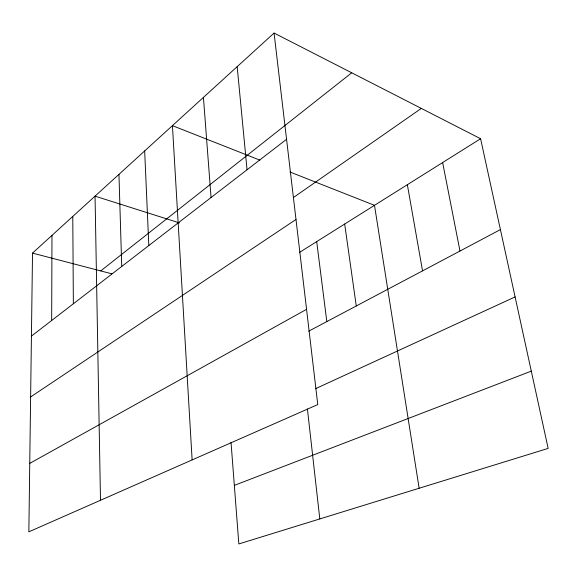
<?xml version="1.0" encoding="UTF-8"?>
<svg xmlns="http://www.w3.org/2000/svg" width="577" height="577" viewBox="0 0 577 577"><rect width="100%" height="100%" fill="white"/><g stroke="black" fill="none" stroke-linecap="round" stroke-linejoin="round"><path stroke-width="0.87" d="M51.67 320.495L51.98 235.38M274.068 33.055L32.521 253.108L28.85 531.828L317.768 404.585L274.068 33.055L480.591 138.732L548.15 448.401L238.835 543.945L231.016 442.191M100.73 270.923L351.732 72.796M31.425 336.117L286.567 139.281M293.455 197.493L421.318 108.404M30.624 396.954L295.994 219.455M299.427 252.445L480.591 138.732M29.752 463.381L306.567 309.322M308.681 331.198L500.418 229.603M315.439 388.725L515.102 296.924M234.334 485.38L531.294 371.141M32.521 253.108L111.866 273.83M179.404 222.902L95.046 196.151L100.492 500.273M259.902 160.139L172.429 125.656L192.127 459.919M289.935 171.982L374.495 205.325L419.133 488.25M442.638 162.555L459.984 251.024M407.362 184.69L422.537 270.865M344.671 224.042L356.269 305.983M316.701 241.597L326.82 321.584M307.411 408.956L319.802 518.932M237.176 66.665L247.043 169.775M203.429 97.412L211.059 197.536M144.668 150.943L148.823 245.55M118.949 174.377L121.733 266.444M72.774 216.433L73.358 303.769"/></g></svg>
